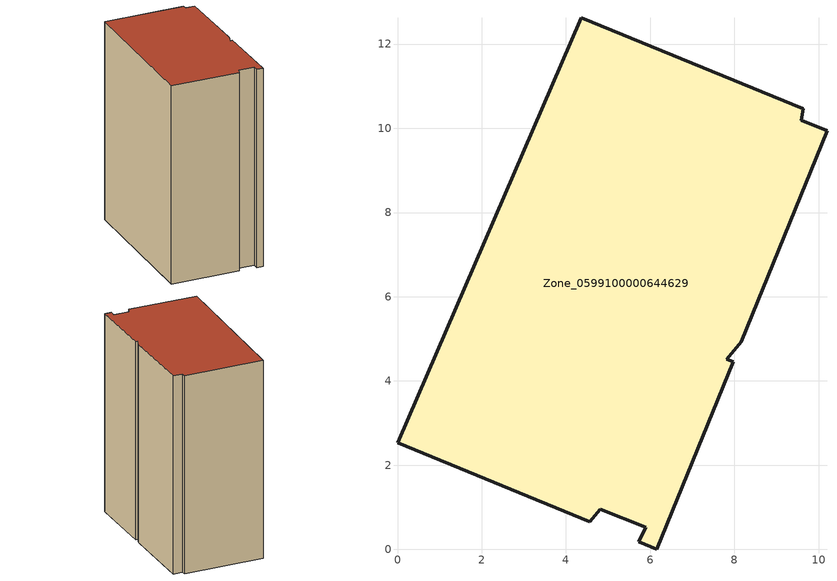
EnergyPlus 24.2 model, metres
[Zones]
Zone_0599100000644629
 floor ground (C_G): 0,2.53 4.37,12.63 9.64,10.46 9.59,10.19 10.2,9.95 8.16,4.93 7.82,4.52 7.97,4.46 6.16,0 5.73,0.18 5.89,0.53 4.82,0.95 4.57,0.65 z0
 wall outside (C_F): 4.37,12.63 0,2.53 4.57,0.65 4.82,0.95 5.89,0.53 5.73,0.18 6.16,0 7.97,4.46 7.82,4.52 8.16,4.93 10.2,9.95 9.59,10.19 9.64,10.46 4.37,12.63 z0:14.44
 roof outside (C_R): 4.82,0.95 5.89,0.53 5.73,0.18 6.16,0 7.97,4.46 7.82,4.52 8.16,4.93 10.2,9.95 9.59,10.19 9.64,10.46 4.37,12.63 0,2.53 4.57,0.65 z14.44
[BUILDING]
Pand.0599100000644629: North Axis=0; Terrain=City; Loads Convergence Tolerance Value=0.04; Temperature Convergence Tolerance Value=0.4; Solar Distribution=FullExterior; Maximum Number of Warmup Days=25; Minimum Number of Warmup Days=1
[Site:Location]
Rotterdam.The.Hague.AP_ZH_NLD Design_Conditions: Latitude=51.96; Longitude=4.45; Time Zone=1; Elevation=-4.5
[SITE:GROUNDTEMPERATURE:BUILDINGSURFACE]
18, 18, 18, 18, 18, 18, 18, 18, 18, 18, 18, 18
[MATERIAL] Thermal Absorptance=0.9; Solar Absorptance=0.7; Visible Absorptance=0.7
Name | Roughness | Thickness | Conductivity | Density | Specific Heat
G.TC.1946 | MediumSmooth | 0.15 | 1 | 540 | 1210
F.TC.1946 | Rough | 0.3 | 0.857143 | 1920 | 840
R.TC.1946 | MediumRough | 0.2 | 0.909091 | 1500 | 1000
[CONSTRUCTION]
C_G: G.TC.1946
C_F: F.TC.1946
C_R: R.TC.1946
[ZONE]
Zone_0599100000644629: Type=1; Multiplier=1; Ceiling Height=Autocalculate; Volume=Autocalculate; Floor Area=autocalculate; Part of Total Floor Area=Yes
[ZONEINFILTRATION:DESIGNFLOWRATE]
Infil_Zone_0599100000644629: Zone or ZoneList or Space or SpaceList=Zone_0599100000644629; Schedule=AlwaysOn; Design Flow Rate Calculation Method=Flow/Area; Flow Rate per Floor Area=0.003; Constant Term Coefficient=1; Temperature Term Coefficient=0; Velocity Term Coefficient=0; Velocity Squared Term Coefficient=0
[HVACTEMPLATE:ZONE:IDEALLOADSAIRSYSTEM]
Zone_0599100000644629: Maximum Heating Supply Air Temperature=50; Minimum Cooling Supply Air Temperature=13; Maximum Heating Supply Air Humidity Ratio=0.0156; Minimum Cooling Supply Air Humidity Ratio=0.0077; Heating Limit=NoLimit; Cooling Limit=NoLimit; Dehumidification Control Type=ConstantSensibleHeatRatio; Cooling Sensible Heat Ratio=0.7; Dehumidification Setpoint=60; Humidification Control Type=None; Humidification Setpoint=30; Outdoor Air Method=None; Outdoor Air Flow Rate per Person=0.00944; Outdoor Air Flow Rate per Zone Floor Area=0; Outdoor Air Flow Rate per Zone=0; Demand Controlled Ventilation Type=None; Outdoor Air Economizer Type=NoEconomizer; Heat Recovery Type=None; Sensible Heat Recovery Effectiveness=0.7; Latent Heat Recovery Effectiveness=0.65
[ZONECONTROL:THERMOSTAT]
ThermostatControl_Zone_0599100000644629: Zone or ZoneList=Zone_0599100000644629; Control Type Schedule=DualSetpointControlType; Control 1=Thermostat_Zone_0599100000644629; Temperature Difference Between Cutout And Setpoint=0
[THERMOSTATSETPOINT:DUALSETPOINT]
Thermostat_Zone_0599100000644629: Heating Setpoint Temperature Schedule=HeatingSetpoint_Zone_0599100000644629; Cooling Setpoint Temperature Schedule=CoolingSetpoint_Zone_0599100000644629
[SCHEDULE:COMPACT]
HeatingSetpoint_Zone_0599100000644629: Through: 12/31, For: AllDays, Until: 24:00, 21
CoolingSetpoint_Zone_0599100000644629: Through: 12/31, For: AllDays, Until: 24:00, 24
DualSetpointControlType: Through: 12/31, For: AllDays, Until: 24:00, 4
AlwaysOn: Through: 12/31, For: AllDays, Until: 24:00, 1
